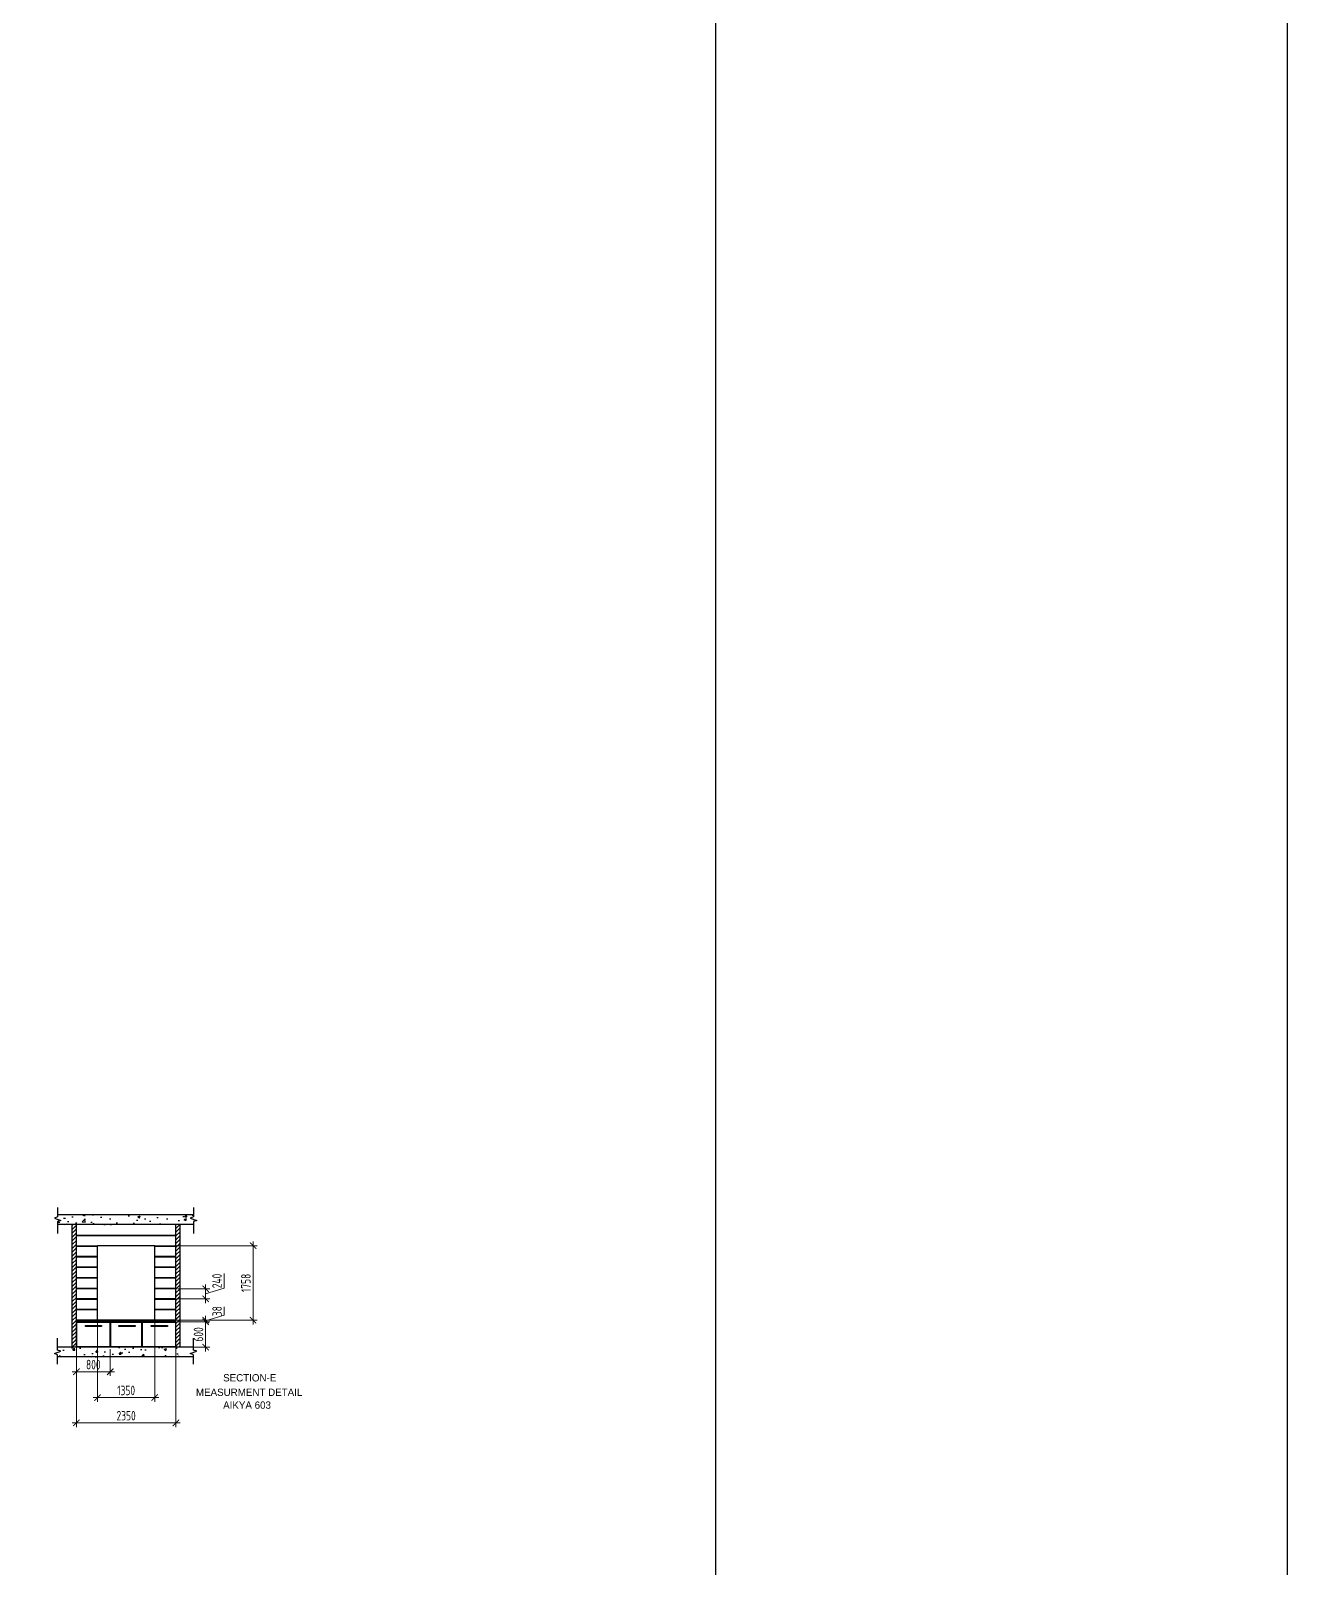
# Model space of a CAD drawing. Header units: millimetres. Extents: x -184691 to 158232, y -112569 to 33289.
# Drawn here: x -69950 to -40263, y -39325 to -3018 of the extents above; entities that cross this region are included whole.
import ezdxf

# ---------------------------------------------------------------- set-up
doc = ezdxf.new("R2010")
doc.units = ezdxf.units.MM
doc.header["$LTSCALE"] = 10
doc.header["$PDMODE"] = 35
doc.header["$PDSIZE"] = 500
doc.layers.add('A--HATCH-1', color=8, linetype='Continuous')
doc.layers.add('DIMM-1', color=1, linetype='Continuous')
doc.styles.add('ISO', font='isocp2.shx', dxfattribs={"width": 0.8})
doc.dimstyles.new('A-DIM-100', dxfattribs={"dimscale": 100, "dimtxt": 2.25, "dimasz": 1.5, "dimexe": 1, "dimexo": 0.5, "dimgap": 0, "dimtad": 0, "dimdec": 0, "dimzin": 12, "dimdsep": 46, "dimtxsty": 'ISO', "dimblk": 'ARCHTICK', "dimcen": 1, "dimdle": 1, "dimclrd": 8, "dimclre": 8, "dimclrt": 256, "dimadec": 0, "dimazin": 3, "dimtfac": 1, "dimtdec": 0, "dimtmove": 1, "dimatfit": 2, "dimfxl": 1, "dimtvp": 0.75, "dimtolj": 1, "dimtzin": 12, "dimlwd": 18, "dimlwe": 18, "dimarcsym": 0})

# ---------------------------------------------------------------- blocks, each defined once
blk = doc.blocks.new('_ArchTick')
at = {"color": 0, "const_width": 0.15}
blk.add_lwpolyline([(-0.5, -0.5), (0.5, 0.5)], dxfattribs=at)
blk = doc.blocks.new('*D419')
at = {"color": 8, "lineweight": 18}
for p, q in [((-68871, -34173), (-68871, -34805)), ((-68071, -34173), (-68071, -34805)), ((-68971, -34705), (-67971, -34705))]:
    blk.add_line(p, q, dxfattribs=at)
at = {"layer": 'Defpoints', "color": 0}
for p in [(-68871, -34123), (-68071, -34123), (-68071, -34705)]:
    blk.add_point(p, dxfattribs=at)
at = {"color": 8, "lineweight": 18, "xscale": 150, "yscale": 150, "zscale": 150, "rotation": 180}
blk.add_blockref('_ArchTick', (-68871, -34705), dxfattribs=at)
at = {"color": 8, "lineweight": 18, "xscale": 150, "yscale": 150, "zscale": 150}
blk.add_blockref('_ArchTick', (-68071, -34705), dxfattribs=at)
at = {"insert": (-68471, -34536), "char_height": 225, "attachment_point": 5, "style": 'ISO'}
blk.add_mtext('\\A1;800', dxfattribs=at)
blk = doc.blocks.new('*D420')
at = {"color": 8, "lineweight": 18}
for p, q in [((-68871, -33573), (-68871, -36013)), ((-66521, -33573), (-66521, -36013)), ((-68971, -35913), (-66421, -35913))]:
    blk.add_line(p, q, dxfattribs=at)
at = {"layer": 'Defpoints', "color": 0}
for p in [(-68871, -33523), (-66521, -33523), (-66521, -35913)]:
    blk.add_point(p, dxfattribs=at)
at = {"color": 8, "lineweight": 18, "xscale": 150, "yscale": 150, "zscale": 150, "rotation": 180}
blk.add_blockref('_ArchTick', (-68871, -35913), dxfattribs=at)
at = {"color": 8, "lineweight": 18, "xscale": 150, "yscale": 150, "zscale": 150}
blk.add_blockref('_ArchTick', (-66521, -35913), dxfattribs=at)
at = {"insert": (-67696, -35744), "char_height": 225, "attachment_point": 5, "style": 'ISO'}
blk.add_mtext('\\A1;2350', dxfattribs=at)
blk = doc.blocks.new('*D421')
at = {"color": 8, "lineweight": 18}
for p, q in [((-68371, -33535), (-68371, -35416)), ((-67021, -33535), (-67021, -35416)), ((-68471, -35316), (-66921, -35316))]:
    blk.add_line(p, q, dxfattribs=at)
at = {"layer": 'Defpoints', "color": 0}
for p in [(-68371, -33485), (-67021, -33485), (-67021, -35316)]:
    blk.add_point(p, dxfattribs=at)
at = {"color": 8, "lineweight": 18, "xscale": 150, "yscale": 150, "zscale": 150, "rotation": 180}
blk.add_blockref('_ArchTick', (-68371, -35316), dxfattribs=at)
at = {"color": 8, "lineweight": 18, "xscale": 150, "yscale": 150, "zscale": 150}
blk.add_blockref('_ArchTick', (-67021, -35316), dxfattribs=at)
at = {"insert": (-67696, -35147), "char_height": 225, "attachment_point": 5, "style": 'ISO'}
blk.add_mtext('\\A1;1350', dxfattribs=at)
blk = doc.blocks.new('*D422')
at = {"color": 8, "lineweight": 18}
for p, q in [((-66471, -33523), (-65717, -33523)), ((-65817, -34223), (-65817, -33423)), ((-66471, -34123), (-65717, -34123))]:
    blk.add_line(p, q, dxfattribs=at)
at = {"layer": 'Defpoints', "color": 0}
for p in [(-66521, -33523), (-65817, -33523), (-66521, -34123)]:
    blk.add_point(p, dxfattribs=at)
at = {"color": 8, "lineweight": 18, "xscale": 150, "yscale": 150, "zscale": 150}
for p, rotation in [((-65817, -33523), 90), ((-65817, -34123), 270)]:
    blk.add_blockref('_ArchTick', p, dxfattribs=dict(at, rotation=rotation))
at = {"insert": (-65986, -33823), "char_height": 225, "attachment_point": 5, "rotation": 90, "style": 'ISO'}
blk.add_mtext('\\A1;600', dxfattribs=at)
blk = doc.blocks.new('*D423')
at = {"color": 8, "lineweight": 18}
for p, q in [((-65817, -33504), (-65380, -33372)), ((-65817, -33623), (-65817, -33385)), ((-65380, -33372), (-65380, -33174)), ((-66471, -33485), (-65717, -33485)), ((-66471, -33523), (-65717, -33523))]:
    blk.add_line(p, q, dxfattribs=at)
at = {"layer": 'Defpoints', "color": 0}
for p in [(-66521, -33485), (-66521, -33523), (-65817, -33485)]:
    blk.add_point(p, dxfattribs=at)
at = {"color": 8, "lineweight": 18, "xscale": 150, "yscale": 150, "zscale": 150}
for p, rotation in [((-65817, -33485), 90), ((-65817, -33523), 270)]:
    blk.add_blockref('_ArchTick', p, dxfattribs=dict(at, rotation=rotation))
at = {"insert": (-65548, -33273), "char_height": 225, "attachment_point": 5, "rotation": 90, "style": 'ISO'}
blk.add_mtext('\\A1;38', dxfattribs=at)
blk = doc.blocks.new('*D424')
at = {"color": 8, "lineweight": 18}
for p, q in [((-65817, -33085), (-65817, -32645)), ((-65380, -32733), (-65380, -32387)), ((-66471, -32745), (-65717, -32745)), ((-66471, -32985), (-65717, -32985)), ((-65817, -32865), (-65380, -32733))]:
    blk.add_line(p, q, dxfattribs=at)
at = {"layer": 'Defpoints', "color": 0}
for p in [(-66521, -32745), (-66521, -32985), (-65817, -32745)]:
    blk.add_point(p, dxfattribs=at)
at = {"color": 8, "lineweight": 18, "xscale": 150, "yscale": 150, "zscale": 150}
for p, rotation in [((-65817, -32745), 90), ((-65817, -32985), 270)]:
    blk.add_blockref('_ArchTick', p, dxfattribs=dict(at, rotation=rotation))
at = {"insert": (-65548, -32560), "char_height": 225, "attachment_point": 5, "rotation": 90, "style": 'ISO'}
blk.add_mtext('\\A1;240', dxfattribs=at)
blk = doc.blocks.new('*D425')
at = {"color": 8, "lineweight": 18}
for p, q in [((-66971, -31727), (-64597, -31727)), ((-64697, -33585), (-64697, -31627)), ((-66971, -33485), (-64597, -33485))]:
    blk.add_line(p, q, dxfattribs=at)
at = {"layer": 'Defpoints', "color": 0}
for p in [(-67021, -31727), (-64697, -31727), (-67021, -33485)]:
    blk.add_point(p, dxfattribs=at)
at = {"color": 8, "lineweight": 18, "xscale": 150, "yscale": 150, "zscale": 150}
for p, rotation in [((-64697, -31727), 90), ((-64697, -33485), 270)]:
    blk.add_blockref('_ArchTick', p, dxfattribs=dict(at, rotation=rotation))
at = {"insert": (-64866, -32606), "char_height": 225, "attachment_point": 5, "rotation": 90, "style": 'ISO'}
blk.add_mtext('\\A1;1758', dxfattribs=at)

msp = doc.modelspace()

# ---------------------------------------------------------------- hatches: boundary and pattern name
h = msp.add_hatch()
h.set_pattern_fill('AR-CONC', color=256, scale=3, style=0)
h.set_pattern_definition([(50, (-104409.5, -19813.8), (546.554, -47.8173), [57.15, -628.65]), (355, (-104409.5, -19813.8), (-105.7285, 573.17), [45.72, -502.92]), (100.451, (-104363.95, -19817.8), (440.8275, 525.35), [48.57, -534.27]), (46.1842, (-104409.5, -19661.4), (813.237, -126.127), [85.725, -942.975]), (96.6356, (-104341.7, -19671.9), (712.213, 742.277), [72.855, -801.405]), (351.184, (-104409.5, -19661.4), (712.214, 742.275), [68.58, -754.38]), (21, (-104333.3, -19699.5), (454.8446, -306.7966), [57.15, -628.65]), (326, (-104333.3, -19699.5), (185.406, 552.564), [45.72, -502.92]), (71.4514, (-104295.4, -19725.1), (640.2495, 245.7686), [48.57, -534.27]), (37.5, (-104409.5, -19813.81), (9.2658, 253.6651), [0, -496.824, 0, -510.54, 0, -504.825]), (7.5, (-104409.5, -19813.8), (200.459, 300.5417), [0, -291.084, 0, -485.394, 0, -192.405]), (327.5, (-104579.42, -19813.81), (406.7718, -17.1862), [0, -190.5, 0, -594.36, 0, -788.67]), (317.5, (-104655.62, -19813.8), (444.3875, 76.2795), [0, -247.65, 0, -394.716, 0, -560.07])])
h.paths.add_polyline_path([(-66104.4, -31226.6), (-66104.4, -31155.4), (-66028.6, -31127.8), (-66180.2, -31072.6), (-66104.4, -31045.1), (-66104.4, -30998), (-69313.6, -30998), (-69313.6, -31045.1), (-69389.4, -31072.6), (-69237.8, -31127.8), (-69313.6, -31155.4), (-69313.6, -31226.6)])
h.paths.add_polyline_path([(-69313.6, -34122.6), (-69313.6, -34193.9), (-69237.8, -34221.4), (-69389.4, -34276.6), (-69313.6, -34304.2), (-69313.6, -34353.9), (-66104.4, -34353.9), (-66104.4, -34304.2), (-66180.2, -34276.6), (-66028.6, -34221.4), (-66104.4, -34193.9), (-66104.4, -34122.6)])
h = msp.add_hatch()
h.set_pattern_fill('AR-RROOF', color=256, style=0)
h.set_pattern_definition([(0, (-104409.492, -19813.813), (55.88, 25.4), [381, -50.8, 127, -25.4]), (0, (-104375.71, -19801.113), (-25.4, 33.782), [76.2, -8.382, 152.4, -19.05]), (0, (-104396.792, -19792.223), (132.08, 17.018), [203.2, -35.56, 101.6, -25.4])])
h.paths.add_polyline_path([(-66520.7, -33484.6), (-67020.7, -33484.6), (-68870.7, -33484.6), (-68870.7, -33522.6), (-66520.7, -33522.6)])
at = {"layer": 'A--HATCH-1'}
h = msp.add_hatch(dxfattribs=at)
h.set_pattern_fill('ANSI31', color=256, scale=20, style=0)
h.set_pattern_definition([(45, (-104409.49, -19813.81), (-44.90128, 44.90128), [])])
h.paths.add_polyline_path([(-68970.7, -34122.6), (-68870.7, -34122.6), (-68870.7, -31226.6), (-68970.7, -31226.6)])
h.paths.add_polyline_path([(-66520.7, -33484.6), (-66520.7, -34122.6), (-66420.7, -34122.6), (-66420.7, -31226.6), (-66520.7, -31226.6)])

# ---------------------------------------------------------------- linework, layer by layer
for p, q in [((-66104.4, -30998), (-69313.6, -30998)), ((-66104.4, -31226.6), (-69313.6, -31226.6)), ((-68970.7, -34122.6), (-68970.7, -31226.6)), ((-68870.7, -34122.6), (-68870.7, -31226.6)), ((-66520.7, -31484.6), (-68870.7, -31484.6)), ((-66520.7, -31484.6), (-68870.7, -31484.6)), ((-66520.7, -31494.6), (-68870.7, -31494.6)), ((-66520.7, -31494.6), (-68870.7, -31494.6)), ((-66520.7, -34122.6), (-66520.7, -31226.6)), ((-66520.7, -33484.6), (-66520.7, -31226.6)), ((-66420.7, -34122.6), (-66420.7, -31226.6)), ((-68370.7, -31734.6), (-68870.7, -31734.6)), ((-68370.7, -31734.6), (-68870.7, -31734.6)), ((-68370.7, -31744.6), (-68870.7, -31744.6)), ((-68370.7, -31744.6), (-68870.7, -31744.6)), ((-68370.7, -33484.6), (-68370.7, -31726.6)), ((-67020.7, -31726.6), (-68370.7, -31726.6)), ((-67020.7, -33484.6), (-67020.7, -31726.6)), ((-66520.7, -31734.6), (-67020.7, -31734.6)), ((-66520.7, -31734.6), (-67020.7, -31734.6)), ((-66520.7, -31744.6), (-67020.7, -31744.6)), ((-66520.7, -31744.6), (-67020.7, -31744.6)), ((-68370.7, -31984.6), (-68870.7, -31984.6)), ((-68370.7, -31984.6), (-68870.7, -31984.6)), ((-68370.7, -31994.6), (-68870.7, -31994.6)), ((-68370.7, -31994.6), (-68870.7, -31994.6)), ((-68370.7, -32234.6), (-68870.7, -32234.6)), ((-68370.7, -32234.6), (-68870.7, -32234.6)), ((-68370.7, -32234.6), (-68870.7, -32234.6)), ((-68370.7, -32244.6), (-68870.7, -32244.6)), ((-68370.7, -32244.6), (-68870.7, -32244.6)), ((-68370.7, -32244.6), (-68870.7, -32244.6)), ((-66520.7, -31984.6), (-67020.7, -31984.6)), ((-66520.7, -31984.6), (-67020.7, -31984.6)), ((-66520.7, -31994.6), (-67020.7, -31994.6)), ((-66520.7, -31994.6), (-67020.7, -31994.6)), ((-66520.7, -32234.6), (-67020.7, -32234.6)), ((-66520.7, -32234.6), (-67020.7, -32234.6)), ((-66520.7, -32234.6), (-67020.7, -32234.6)), ((-66520.7, -32244.6), (-67020.7, -32244.6)), ((-66520.7, -32244.6), (-67020.7, -32244.6)), ((-66520.7, -32244.6), (-67020.7, -32244.6)), ((-68370.7, -32484.6), (-68870.7, -32484.6)), ((-68370.7, -32484.6), (-68870.7, -32484.6)), ((-68370.7, -32494.6), (-68870.7, -32494.6)), ((-68370.7, -32494.6), (-68870.7, -32494.6)), ((-66520.7, -32484.6), (-67020.7, -32484.6)), ((-66520.7, -32484.6), (-67020.7, -32484.6)), ((-66520.7, -32494.6), (-67020.7, -32494.6)), ((-66520.7, -32494.6), (-67020.7, -32494.6)), ((-68370.7, -32734.6), (-68870.7, -32734.6)), ((-68370.7, -32734.6), (-68870.7, -32734.6)), ((-68370.7, -32744.6), (-68870.7, -32744.6)), ((-68370.7, -32744.6), (-68870.7, -32744.6)), ((-68370.7, -32984.6), (-68870.7, -32984.6)), ((-68370.7, -32984.6), (-68870.7, -32984.6)), ((-68370.7, -32994.6), (-68870.7, -32994.6)), ((-68370.7, -32994.6), (-68870.7, -32994.6)), ((-66520.7, -32734.6), (-67020.7, -32734.6)), ((-66520.7, -32734.6), (-67020.7, -32734.6)), ((-66520.7, -32744.6), (-67020.7, -32744.6)), ((-66520.7, -32744.6), (-67020.7, -32744.6)), ((-66520.7, -32984.6), (-67020.7, -32984.6)), ((-66520.7, -32984.6), (-67020.7, -32984.6)), ((-66520.7, -32994.6), (-67020.7, -32994.6)), ((-66520.7, -32994.6), (-67020.7, -32994.6)), ((-68370.7, -33234.6), (-68870.7, -33234.6)), ((-68370.7, -33234.6), (-68870.7, -33234.6)), ((-68370.7, -33244.6), (-68870.7, -33244.6)), ((-68370.7, -33244.6), (-68870.7, -33244.6)), ((-66520.7, -33234.6), (-67020.7, -33234.6)), ((-66520.7, -33234.6), (-67020.7, -33234.6)), ((-66520.7, -33244.6), (-67020.7, -33244.6)), ((-66520.7, -33244.6), (-67020.7, -33244.6)), ((-66520.7, -33484.6), (-68870.7, -33484.6)), ((-66520.7, -33522.6), (-68870.7, -33522.6)), ((-68070.7, -34122.6), (-68070.7, -33522.6)), ((-67320.7, -34122.6), (-67320.7, -33522.6)), ((-66520.7, -33484.6), (-67020.7, -33484.6)), ((-66104.4, -34122.6), (-69313.6, -34122.6)), ((-66104.4, -34353.9), (-69313.6, -34353.9))]:
    msp.add_line(p, q)
for points in [[(-184690.7, 33289.1), (-40262.8, 33289.1), (-40262.8, -87608.9), (-184690.7, -87608.9)], [(-170663.5, 23949.4), (-53770.5, 23949.4), (-53770.5, -77231.4), (-170663.5, -77231.4)], [(-68860.7, -33532.6), (-68080.7, -33532.6), (-68080.7, -34112.6), (-68860.7, -34112.6)], [(-68657.6, -33610.6), (-68275.1, -33610.6), (-68275.1, -33639.2), (-68657.6, -33639.2)], [(-68060.7, -33532.6), (-67330.7, -33532.6), (-67330.7, -34112.6), (-68060.7, -34112.6)], [(-67868.4, -33610.6), (-67485.8, -33610.6), (-67485.8, -33639.2), (-67868.4, -33639.2)], [(-67310.7, -33532.6), (-66530.7, -33532.6), (-66530.7, -34112.6), (-67310.7, -34112.6)], [(-67102.7, -33610.6), (-66720.1, -33610.6), (-66720.1, -33639.2), (-67102.7, -33639.2)]]:
    msp.add_lwpolyline(points, close=True)
at = {"linetype": 'Continuous'}
for points in [[(-69313.6, -30824.3), (-69313.6, -31045.1), (-69389.4, -31072.6), (-69237.8, -31127.8), (-69313.6, -31155.4), (-69313.6, -31436.1)], [(-66104.4, -30824.3), (-66104.4, -31045.1), (-66180.2, -31072.6), (-66028.6, -31127.8), (-66104.4, -31155.4), (-66104.4, -31436.1)], [(-69313.6, -34525), (-69313.6, -34304.2), (-69389.4, -34276.6), (-69237.8, -34221.4), (-69313.6, -34193.9), (-69313.6, -33913.2)], [(-66104.4, -34525), (-66104.4, -34304.2), (-66180.2, -34276.6), (-66028.6, -34221.4), (-66104.4, -34193.9), (-66104.4, -33913.2)]]:
    msp.add_lwpolyline(points, dxfattribs=at)

# ---------------------------------------------------------------- texts
at = {"layer": 'DIMM-1'}
for s, height, p in [('SECTION-E', 172.62, (-65403.8, -34934.2)), ('MEASURMENT DETAIL', 172.617, (-66046.6, -35276.6)), ('AIKYA 603', 172.62, (-65403.8, -35579.2))]:
    msp.add_text(s, height=height, dxfattribs=at).set_placement(p)

# ---------------------------------------------------------------- dimensions: what is measured, and where the dimension line sits
for base, p1, p2, picture, middle in [((-64697.1, -31726.6), (-67020.7, -33484.6), (-67020.7, -31726.6), '*D425', (-64865.9, -32605.6)), ((-65817.2, -32744.6), (-66520.7, -32984.6), (-66520.7, -32744.6), '*D424', (-65548.4, -32733.4)), ((-65817.2, -33484.6), (-66520.7, -33522.6), (-66520.7, -33484.6), '*D423', (-65548.5, -33372.4)), ((-65817.2, -33522.6), (-66520.7, -34122.6), (-66520.7, -33522.6), '*D422', (-65986, -33822.6))]:
    dim = msp.add_linear_dim(base=base, p1=p1, p2=p2, angle=90, dimstyle='A-DIM-100', override={"dimfxl": 0.18})
    dim.commit()
    dim.dimension.update_dxf_attribs({"geometry": picture, "text_midpoint": middle})
for base, p1, p2, picture, middle in [((-66520.7, -35912.6), (-68870.7, -33522.6), (-66520.7, -33522.6), '*D420', (-67695.7, -35743.9)), ((-67020.7, -35316), (-68370.7, -33484.6), (-67020.7, -33484.6), '*D421', (-67695.7, -35147.2)), ((-68070.7, -34705.1), (-68870.7, -34122.6), (-68070.7, -34122.6), '*D419', (-68470.7, -34536.4))]:
    dim = msp.add_linear_dim(base=base, p1=p1, p2=p2, dimstyle='A-DIM-100', override={"dimfxl": 0.18})
    dim.commit()
    dim.dimension.update_dxf_attribs({"geometry": picture, "text_midpoint": middle})

doc.saveas('drawing.dxf')
